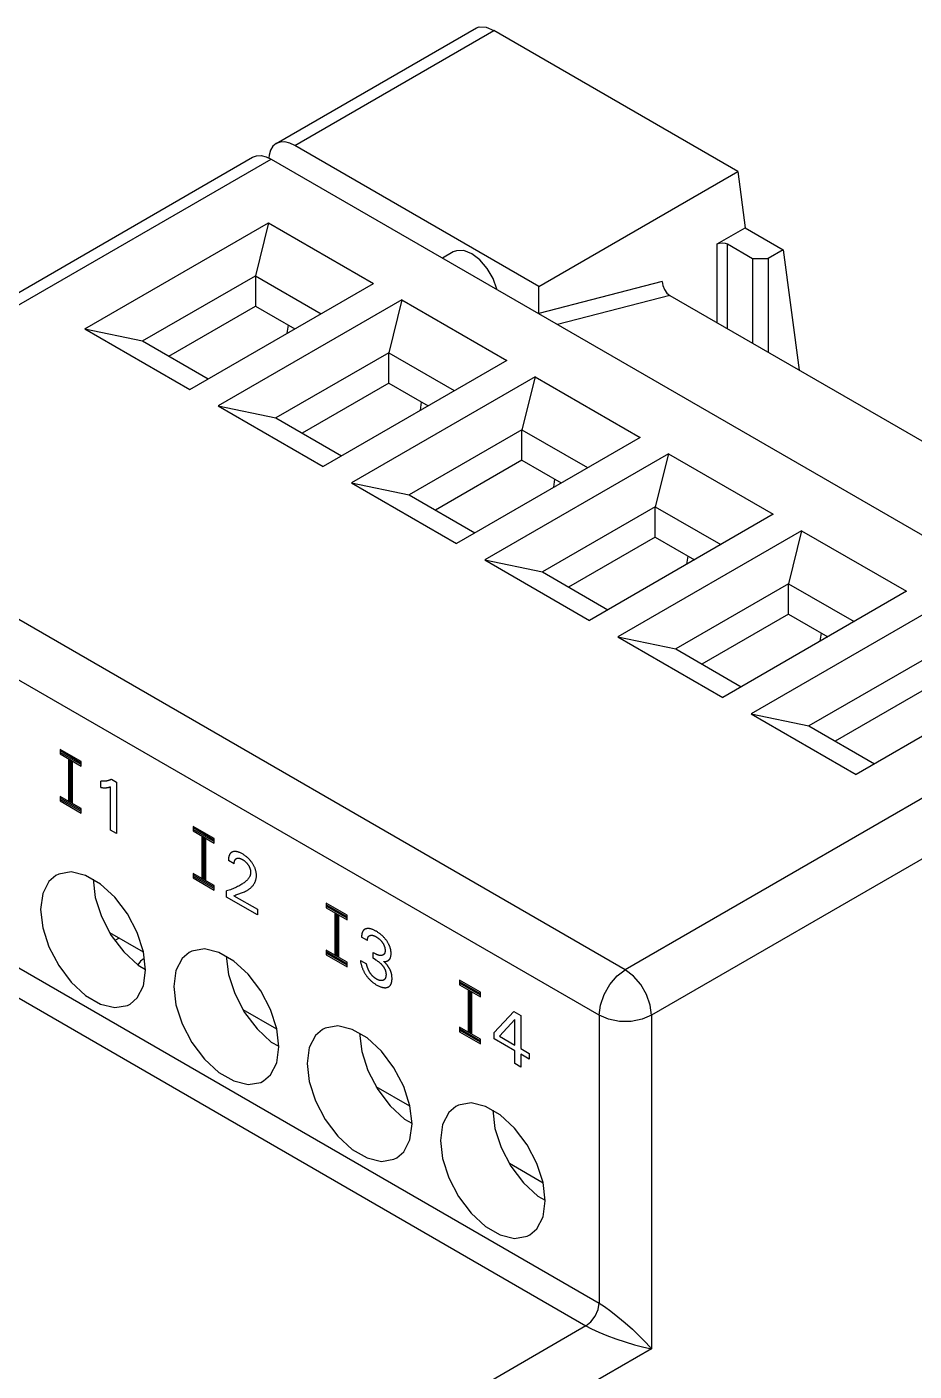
# Model space of a CAD drawing. Extents: x 0 to 420, y 0 to 297.
# Drawn here: x 193.33 to 217.24, y 163.21 to 199.43 of the extents above; entities that cross this region are included whole.
import ezdxf

# ---------------------------------------------------------------- set-up
doc = ezdxf.new("R2010")
doc.units = 0
doc.header["$LTSCALE"] = 23.1
doc.layers.add('40000_ISO', color=7, linetype='CONTINUOUS')

msp = doc.modelspace()

# ---------------------------------------------------------------- linework, layer by layer
at = {"layer": '40000_ISO', "color": 7, "linetype": 'CONTINUOUS'}
for p, q in [((200.049, 196.281), (205.448, 199.397)), ((200.549, 196.231), (205.918, 199.331)), ((205.447, 199.397), (205.522, 199.426)), ((205.522, 199.426), (205.705, 199.419)), ((205.705, 199.419), (205.918, 199.331)), ((212.494, 195.534), (205.918, 199.331)), ((200.049, 196.281), (199.962, 196.208)), ((200.157, 196.32), (200.049, 196.281)), ((200.279, 196.325), (200.157, 196.32)), ((200.412, 196.295), (200.279, 196.325)), ((200.549, 196.231), (200.412, 196.295)), ((185.271, 187.748), (199.413, 195.913)), ((199.413, 195.913), (199.52, 195.953)), ((199.52, 195.953), (199.642, 195.958)), ((199.642, 195.958), (199.775, 195.928)), ((199.775, 195.928), (199.913, 195.864)), ((199.856, 195.974), (199.849, 195.894)), ((199.896, 196.104), (199.856, 195.974)), ((199.962, 196.208), (199.896, 196.104)), ((207.126, 192.435), (200.549, 196.231)), ((185.771, 187.699), (199.913, 195.864)), ((199.913, 195.864), (223.601, 182.188)), ((207.126, 192.435), (212.494, 195.534)), ((212.494, 195.534), (212.693, 194.016)), ((194.893, 191.291), (199.842, 194.149)), ((199.842, 194.149), (199.489, 192.72)), ((199.842, 194.149), (202.671, 192.516)), ((211.934, 193.578), (212.693, 194.016)), ((212.693, 194.016), (213.718, 193.424)), ((204.907, 193.396), (204.823, 193.362)), ((205.104, 193.398), (204.907, 193.396)), ((205.322, 193.312), (205.104, 193.398)), ((211.934, 193.578), (211.999, 193.603)), ((211.934, 191.455), (211.934, 193.578)), ((211.999, 193.603), (212.075, 193.611)), ((212.075, 193.611), (212.152, 193.603)), ((212.152, 193.603), (212.217, 193.578)), ((212.217, 191.291), (212.217, 193.578)), ((212.217, 193.578), (212.888, 193.19)), ((213.718, 193.424), (213.313, 193.19)), ((213.718, 193.424), (214.143, 190.18)), ((204.822, 193.362), (204.535, 193.196)), ((205.541, 193.146), (205.322, 193.312)), ((205.738, 192.916), (205.541, 193.146)), ((212.888, 193.19), (212.888, 190.904)), ((212.888, 193.19), (213.313, 193.19)), ((213.313, 193.19), (213.313, 190.659)), ((196.448, 190.965), (199.489, 192.72)), ((199.489, 192.72), (199.489, 191.904)), ((199.489, 192.72), (201.257, 191.7)), ((205.895, 192.645), (205.738, 192.916)), ((197.721, 189.659), (202.671, 192.516)), ((205.995, 192.36), (205.895, 192.645)), ((205.996, 192.352), (205.995, 192.36)), ((210.449, 192.566), (207.126, 191.709)), ((207.126, 191.709), (207.126, 192.435)), ((210.449, 192.566), (210.466, 192.458)), ((210.466, 192.458), (210.512, 192.349)), ((210.512, 192.349), (210.581, 192.255)), ((203.434, 192.075), (198.485, 189.218)), ((203.434, 192.075), (203.081, 190.646)), ((203.434, 192.075), (206.263, 190.442)), ((210.661, 192.19), (207.631, 191.408)), ((210.581, 192.255), (210.661, 192.19)), ((210.661, 192.19), (219.217, 187.25)), ((197.155, 190.557), (199.489, 191.904)), ((199.489, 191.904), (200.549, 191.291)), ((194.893, 191.291), (197.721, 189.659)), ((194.893, 191.291), (196.448, 190.965)), ((200.345, 191.173), (200.377, 191.391)), ((196.448, 190.965), (198.216, 189.944)), ((203.081, 190.646), (200.04, 188.891)), ((203.081, 189.83), (203.081, 190.646)), ((203.081, 190.646), (204.849, 189.626)), ((206.263, 190.442), (201.313, 187.585)), ((203.081, 189.83), (200.748, 188.483)), ((207.027, 190.001), (202.077, 187.144)), ((203.081, 189.83), (204.142, 189.218)), ((207.027, 190.001), (206.673, 188.573)), ((207.027, 190.001), (209.855, 188.368)), ((198.485, 189.218), (201.313, 187.585)), ((198.485, 189.218), (200.04, 188.891)), ((203.937, 189.1), (203.969, 189.317)), ((200.04, 188.891), (201.808, 187.87)), ((206.673, 188.573), (203.633, 186.817)), ((209.855, 188.368), (204.905, 185.511)), ((206.673, 187.756), (206.673, 188.573)), ((206.673, 188.573), (208.441, 187.552)), ((209.459, 174.023), (185.771, 187.699)), ((206.673, 187.756), (204.34, 186.409)), ((210.619, 187.928), (205.669, 185.07)), ((206.673, 187.756), (207.734, 187.144)), ((210.619, 187.928), (210.265, 186.499)), ((210.619, 187.928), (213.447, 186.295)), ((207.529, 187.026), (207.562, 187.243)), ((202.077, 187.144), (204.905, 185.511)), ((202.077, 187.144), (203.633, 186.817)), ((203.633, 186.817), (205.4, 185.797)), ((210.265, 186.499), (207.225, 184.743)), ((210.265, 185.682), (210.265, 186.499)), ((210.265, 186.499), (212.033, 185.478)), ((208.752, 172.798), (185.064, 186.474)), ((213.447, 186.295), (208.497, 183.437)), ((214.211, 185.854), (209.261, 182.996)), ((214.211, 185.854), (213.857, 184.425)), ((214.211, 185.854), (217.039, 184.221)), ((210.265, 185.682), (207.932, 184.335)), ((210.265, 185.682), (211.326, 185.07)), ((205.669, 185.07), (208.497, 183.437)), ((205.669, 185.07), (207.225, 184.743)), ((211.121, 184.952), (211.154, 185.169)), ((207.225, 184.743), (208.992, 183.723)), ((213.857, 184.425), (210.817, 182.669)), ((213.857, 183.608), (213.857, 184.425)), ((213.857, 184.425), (215.625, 183.404)), ((217.039, 184.221), (212.09, 181.363)), ((213.857, 183.608), (211.524, 182.261)), ((217.803, 183.78), (212.853, 180.922)), ((213.857, 183.608), (214.918, 182.996)), ((209.261, 182.996), (212.09, 181.363)), ((209.261, 182.996), (210.817, 182.669)), ((214.713, 182.878), (214.746, 183.095)), ((210.817, 182.669), (212.585, 181.649)), ((223.601, 182.188), (209.459, 174.023)), ((217.449, 182.351), (214.409, 180.596)), ((220.631, 182.147), (215.682, 179.289)), ((217.449, 181.535), (215.116, 180.187)), ((224.308, 180.963), (210.166, 172.798)), ((212.853, 180.922), (215.682, 179.289)), ((212.853, 180.922), (214.409, 180.596)), ((214.409, 180.596), (216.177, 179.575)), ((194.221, 179.963), (194.221, 179.84)), ((194.787, 179.636), (194.221, 179.963)), ((194.787, 179.595), (194.221, 179.922)), ((194.787, 179.554), (194.221, 179.881)), ((194.221, 179.84), (194.787, 179.514)), ((194.451, 179.708), (194.451, 178.564)), ((194.486, 179.687), (194.486, 178.544)), ((194.521, 179.667), (194.521, 178.524)), ((194.557, 178.503), (194.557, 179.646)), ((194.787, 179.514), (194.787, 179.636)), ((195.317, 178.935), (195.317, 179.109)), ((195.328, 179.107), (195.317, 179.109)), ((195.317, 178.935), (195.332, 178.934)), ((195.338, 179.106), (195.328, 179.107)), ((195.332, 178.934), (195.347, 178.932)), ((195.349, 179.105), (195.338, 179.106)), ((195.347, 178.932), (195.361, 178.931)), ((195.359, 179.105), (195.349, 179.105)), ((195.37, 179.104), (195.359, 179.105)), ((195.361, 178.931), (195.376, 178.93)), ((195.38, 179.104), (195.37, 179.104)), ((195.376, 178.93), (195.391, 178.929)), ((195.39, 179.104), (195.38, 179.104)), ((195.401, 179.104), (195.39, 179.104)), ((195.391, 178.929), (195.402, 178.928)), ((195.411, 179.104), (195.401, 179.104)), ((195.402, 178.928), (195.412, 178.928)), ((195.421, 179.105), (195.411, 179.104)), ((195.412, 178.928), (195.423, 178.928)), ((195.431, 179.105), (195.421, 179.105)), ((195.423, 178.928), (195.433, 178.928)), ((195.441, 179.106), (195.431, 179.105)), ((195.433, 178.928), (195.444, 178.928)), ((195.451, 179.107), (195.441, 179.106)), ((195.444, 178.928), (195.454, 178.928)), ((195.46, 179.109), (195.451, 179.107)), ((195.454, 178.928), (195.464, 178.929)), ((195.47, 179.11), (195.46, 179.109)), ((195.464, 178.929), (195.473, 178.93)), ((195.479, 179.112), (195.47, 179.11)), ((195.473, 178.93), (195.481, 178.931)), ((195.489, 179.114), (195.479, 179.112)), ((195.481, 178.931), (195.49, 178.932)), ((195.498, 179.116), (195.489, 179.114)), ((195.49, 178.932), (195.499, 178.933)), ((195.508, 179.118), (195.498, 179.116)), ((195.499, 178.933), (195.508, 178.934)), ((195.517, 179.12), (195.508, 179.118)), ((195.508, 178.934), (195.515, 178.936)), ((195.515, 178.936), (195.523, 178.938)), ((195.526, 179.123), (195.517, 179.12)), ((195.523, 178.938), (195.53, 178.939)), ((195.535, 179.126), (195.526, 179.123)), ((195.53, 178.939), (195.538, 178.942)), ((195.544, 179.129), (195.535, 179.126)), ((195.538, 178.942), (195.546, 178.944)), ((195.553, 179.132), (195.544, 179.129)), ((195.546, 178.944), (195.554, 178.946)), ((195.562, 179.136), (195.553, 179.132)), ((195.554, 178.946), (195.567, 178.951)), ((195.571, 179.139), (195.562, 179.136)), ((195.567, 178.951), (195.58, 178.956)), ((195.58, 179.143), (195.571, 179.139)), ((195.588, 179.147), (195.58, 179.143)), ((195.58, 177.79), (195.58, 178.956)), ((195.597, 179.151), (195.588, 179.147)), ((195.605, 179.156), (195.597, 179.151)), ((195.605, 179.156), (195.741, 179.077)), ((195.741, 179.077), (195.741, 177.697)), ((185.064, 178.717), (208.752, 165.041)), ((194.221, 178.697), (194.221, 178.575)), ((194.787, 178.371), (194.221, 178.697)), ((194.221, 178.656), (194.787, 178.33)), ((194.787, 178.289), (194.221, 178.615)), ((194.221, 178.575), (194.787, 178.248)), ((194.787, 178.248), (194.787, 178.371)), ((184.71, 178.105), (208.399, 164.429)), ((197.813, 177.889), (197.813, 177.766)), ((198.379, 177.562), (197.813, 177.889)), ((198.379, 177.521), (197.813, 177.848)), ((198.379, 177.481), (197.813, 177.807)), ((195.741, 177.697), (195.58, 177.79)), ((197.813, 177.766), (198.379, 177.44)), ((198.043, 177.634), (198.043, 176.491)), ((198.078, 177.613), (198.078, 176.47)), ((198.114, 177.593), (198.114, 176.45)), ((198.149, 176.429), (198.149, 177.572)), ((198.379, 177.44), (198.379, 177.562)), ((198.774, 177.083), (198.773, 177.077)), ((198.776, 177.089), (198.774, 177.083)), ((198.778, 177.094), (198.776, 177.089)), ((198.78, 177.1), (198.778, 177.094)), ((198.782, 177.106), (198.78, 177.1)), ((198.784, 177.111), (198.782, 177.106)), ((198.786, 177.116), (198.784, 177.111)), ((198.789, 177.122), (198.786, 177.116)), ((198.791, 177.127), (198.789, 177.122)), ((198.794, 177.132), (198.791, 177.127)), ((198.797, 177.136), (198.794, 177.132)), ((198.8, 177.141), (198.797, 177.136)), ((198.803, 177.146), (198.8, 177.141)), ((198.806, 177.15), (198.803, 177.146)), ((198.809, 177.154), (198.806, 177.15)), ((198.812, 177.158), (198.809, 177.154)), ((198.815, 177.162), (198.812, 177.158)), ((198.819, 177.165), (198.815, 177.162)), ((198.822, 177.169), (198.819, 177.165)), ((198.826, 177.172), (198.822, 177.169)), ((198.829, 177.175), (198.826, 177.172)), ((198.833, 177.178), (198.829, 177.175)), ((198.837, 177.181), (198.833, 177.178)), ((198.84, 177.184), (198.837, 177.181)), ((198.844, 177.186), (198.84, 177.184)), ((198.848, 177.189), (198.844, 177.186)), ((198.852, 177.191), (198.848, 177.189)), ((198.857, 177.193), (198.852, 177.191)), ((198.861, 177.195), (198.857, 177.193)), ((198.865, 177.197), (198.861, 177.195)), ((198.87, 177.199), (198.865, 177.197)), ((198.881, 177.203), (198.87, 177.199)), ((198.893, 177.207), (198.881, 177.203)), ((198.906, 177.209), (198.893, 177.207)), ((198.918, 177.211), (198.906, 177.209)), ((198.931, 177.212), (198.918, 177.211)), ((198.945, 177.212), (198.931, 177.212)), ((198.959, 177.211), (198.945, 177.212)), ((198.974, 177.209), (198.959, 177.211)), ((198.989, 177.206), (198.974, 177.209)), ((199.004, 177.203), (198.989, 177.206)), ((199.019, 177.198), (199.004, 177.203)), ((199.034, 177.193), (199.019, 177.198)), ((199.051, 177.187), (199.034, 177.193)), ((199.069, 177.18), (199.051, 177.187)), ((199.086, 177.172), (199.069, 177.18)), ((199.103, 177.164), (199.086, 177.172)), ((199.121, 177.154), (199.103, 177.164)), ((199.138, 177.145), (199.121, 177.154)), ((199.155, 177.135), (199.138, 177.145)), ((199.172, 177.124), (199.155, 177.135)), ((199.189, 177.113), (199.172, 177.124)), ((199.206, 177.101), (199.189, 177.113)), ((199.222, 177.089), (199.206, 177.101)), ((199.239, 177.076), (199.222, 177.089)), ((198.761, 176.983), (198.76, 176.975)), ((198.76, 176.975), (198.761, 176.967)), ((198.762, 177.006), (198.761, 176.998)), ((198.761, 176.998), (198.761, 176.99)), ((198.761, 176.99), (198.761, 176.983)), ((198.916, 176.877), (198.761, 176.967)), ((198.763, 177.02), (198.762, 177.013)), ((198.762, 177.013), (198.762, 177.006)), ((198.764, 177.028), (198.763, 177.02)), ((198.766, 177.042), (198.764, 177.035)), ((198.764, 177.035), (198.764, 177.028)), ((198.767, 177.049), (198.766, 177.042)), ((198.768, 177.056), (198.767, 177.049)), ((198.769, 177.063), (198.768, 177.056)), ((198.771, 177.07), (198.769, 177.063)), ((198.773, 177.077), (198.771, 177.07)), ((198.916, 176.886), (198.917, 176.895)), ((198.916, 176.877), (198.916, 176.886)), ((198.917, 176.903), (198.918, 176.912)), ((198.917, 176.895), (198.917, 176.903)), ((198.918, 176.912), (198.919, 176.92)), ((198.919, 176.92), (198.92, 176.928)), ((198.92, 176.928), (198.922, 176.936)), ((198.922, 176.936), (198.923, 176.944)), ((198.923, 176.944), (198.925, 176.95)), ((198.925, 176.95), (198.926, 176.956)), ((198.926, 176.956), (198.928, 176.962)), ((198.928, 176.962), (198.93, 176.967)), ((198.93, 176.967), (198.933, 176.973)), ((198.933, 176.973), (198.935, 176.978)), ((198.935, 176.978), (198.938, 176.983)), ((198.938, 176.983), (198.941, 176.988)), ((198.941, 176.988), (198.944, 176.992)), ((198.944, 176.992), (198.947, 176.996)), ((198.947, 176.996), (198.95, 177)), ((198.95, 177), (198.953, 177.004)), ((198.953, 177.004), (198.957, 177.008)), ((198.957, 177.008), (198.961, 177.011)), ((198.961, 177.011), (198.965, 177.014)), ((198.965, 177.014), (198.969, 177.017)), ((198.969, 177.017), (198.973, 177.02)), ((198.973, 177.02), (198.977, 177.022)), ((198.977, 177.022), (198.982, 177.024)), ((198.982, 177.024), (198.988, 177.026)), ((198.988, 177.026), (198.993, 177.028)), ((198.993, 177.028), (198.999, 177.03)), ((198.999, 177.03), (199.004, 177.031)), ((199.004, 177.031), (199.01, 177.032)), ((199.01, 177.032), (199.016, 177.032)), ((199.016, 177.032), (199.022, 177.033)), ((199.022, 177.033), (199.029, 177.033)), ((199.029, 177.033), (199.035, 177.032)), ((199.035, 177.032), (199.042, 177.031)), ((199.042, 177.031), (199.048, 177.03)), ((199.048, 177.03), (199.055, 177.029)), ((199.055, 177.029), (199.062, 177.028)), ((199.062, 177.028), (199.069, 177.026)), ((199.069, 177.026), (199.076, 177.024)), ((199.076, 177.024), (199.083, 177.021)), ((199.083, 177.021), (199.091, 177.018)), ((199.091, 177.018), (199.099, 177.015)), ((199.099, 177.015), (199.107, 177.011)), ((199.107, 177.011), (199.114, 177.008)), ((199.114, 177.008), (199.122, 177.004)), ((199.122, 177.004), (199.13, 176.999)), ((199.13, 176.999), (199.138, 176.995)), ((199.138, 176.995), (199.147, 176.99)), ((199.147, 176.99), (199.155, 176.985)), ((199.155, 176.985), (199.164, 176.979)), ((199.164, 176.979), (199.173, 176.973)), ((199.173, 176.973), (199.181, 176.967)), ((199.181, 176.967), (199.19, 176.961)), ((199.19, 176.961), (199.199, 176.954)), ((199.199, 176.954), (199.205, 176.948)), ((199.205, 176.948), (199.212, 176.943)), ((199.212, 176.943), (199.219, 176.937)), ((199.219, 176.937), (199.225, 176.931)), ((199.225, 176.931), (199.232, 176.925)), ((199.232, 176.925), (199.238, 176.918)), ((199.238, 176.918), (199.244, 176.912)), ((199.254, 177.064), (199.239, 177.076)), ((199.244, 176.912), (199.251, 176.905)), ((199.251, 176.905), (199.257, 176.898)), ((199.269, 177.052), (199.254, 177.064)), ((199.257, 176.898), (199.262, 176.892)), ((199.262, 176.892), (199.268, 176.885)), ((199.268, 176.885), (199.274, 176.878)), ((199.284, 177.039), (199.269, 177.052)), ((199.274, 176.878), (199.279, 176.871)), ((199.279, 176.871), (199.284, 176.863)), ((199.298, 177.025), (199.284, 177.039)), ((199.284, 176.863), (199.29, 176.856)), ((199.29, 176.856), (199.295, 176.849)), ((199.295, 176.849), (199.299, 176.841)), ((199.313, 177.011), (199.298, 177.025)), ((199.299, 176.841), (199.304, 176.834)), ((199.304, 176.834), (199.308, 176.827)), ((199.308, 176.827), (199.312, 176.82)), ((199.312, 176.82), (199.316, 176.812)), ((199.327, 176.996), (199.313, 177.011)), ((199.316, 176.812), (199.32, 176.805)), ((199.32, 176.805), (199.324, 176.797)), ((199.324, 176.797), (199.327, 176.79)), ((199.34, 176.982), (199.327, 176.996)), ((199.327, 176.79), (199.331, 176.782)), ((199.331, 176.782), (199.334, 176.774)), ((199.334, 176.774), (199.337, 176.767)), ((199.337, 176.767), (199.34, 176.759)), ((199.353, 176.967), (199.34, 176.982)), ((199.34, 176.759), (199.342, 176.751)), ((199.342, 176.751), (199.344, 176.744)), ((199.344, 176.744), (199.347, 176.736)), ((199.347, 176.736), (199.349, 176.728)), ((199.349, 176.728), (199.351, 176.721)), ((199.351, 176.721), (199.352, 176.713)), ((199.365, 176.952), (199.353, 176.967)), ((199.378, 176.936), (199.365, 176.952)), ((199.39, 176.92), (199.378, 176.936)), ((199.401, 176.904), (199.39, 176.92)), ((199.411, 176.889), (199.401, 176.904)), ((199.421, 176.873), (199.411, 176.889)), ((199.431, 176.858), (199.421, 176.873)), ((199.44, 176.842), (199.431, 176.858)), ((199.449, 176.826), (199.44, 176.842)), ((199.457, 176.809), (199.449, 176.826)), ((199.465, 176.793), (199.457, 176.809)), ((199.472, 176.776), (199.465, 176.793)), ((199.478, 176.76), (199.472, 176.776)), ((199.484, 176.743), (199.478, 176.76)), ((199.49, 176.727), (199.484, 176.743)), ((199.494, 176.71), (199.49, 176.727)), ((193.922, 176.405), (193.755, 176.079)), ((194.112, 176.567), (193.922, 176.405)), ((194.186, 176.604), (194.112, 176.567)), ((194.524, 176.66), (194.186, 176.604)), ((194.911, 176.568), (194.524, 176.66)), ((195.313, 176.335), (194.911, 176.568)), ((195.112, 176.468), (195.169, 175.975)), ((197.813, 176.623), (197.813, 176.501)), ((198.379, 176.297), (197.813, 176.623)), ((197.813, 176.582), (198.379, 176.256)), ((198.379, 176.215), (197.813, 176.542)), ((197.813, 176.501), (198.379, 176.174)), ((199.162, 176.356), (199.141, 176.342)), ((199.183, 176.371), (199.162, 176.356)), ((199.203, 176.387), (199.183, 176.371)), ((199.223, 176.403), (199.203, 176.387)), ((199.243, 176.42), (199.223, 176.403)), ((199.254, 176.43), (199.243, 176.42)), ((199.265, 176.441), (199.254, 176.43)), ((199.275, 176.452), (199.265, 176.441)), ((199.286, 176.463), (199.275, 176.452)), ((199.295, 176.475), (199.286, 176.463)), ((199.305, 176.488), (199.295, 176.475)), ((199.314, 176.501), (199.305, 176.488)), ((199.322, 176.515), (199.314, 176.501)), ((199.33, 176.529), (199.322, 176.515)), ((199.335, 176.539), (199.33, 176.529)), ((199.339, 176.549), (199.335, 176.539)), ((199.344, 176.559), (199.339, 176.549)), ((199.347, 176.569), (199.344, 176.559)), ((199.351, 176.58), (199.347, 176.569)), ((199.353, 176.592), (199.351, 176.58)), ((199.352, 176.713), (199.354, 176.705)), ((199.356, 176.603), (199.353, 176.592)), ((199.354, 176.705), (199.355, 176.696)), ((199.355, 176.696), (199.357, 176.688)), ((199.358, 176.616), (199.356, 176.603)), ((199.357, 176.688), (199.358, 176.68)), ((199.358, 176.68), (199.358, 176.672)), ((199.358, 176.672), (199.359, 176.664)), ((199.359, 176.628), (199.358, 176.616)), ((199.359, 176.664), (199.359, 176.656)), ((199.359, 176.656), (199.359, 176.649)), ((199.359, 176.649), (199.359, 176.641)), ((199.359, 176.641), (199.359, 176.628)), ((199.455, 176.345), (199.462, 176.358)), ((199.462, 176.358), (199.469, 176.371)), ((199.469, 176.371), (199.476, 176.384)), ((199.476, 176.384), (199.482, 176.398)), ((199.482, 176.398), (199.488, 176.412)), ((199.488, 176.412), (199.493, 176.427)), ((199.493, 176.427), (199.498, 176.442)), ((199.499, 176.694), (199.494, 176.71)), ((199.498, 176.442), (199.502, 176.457)), ((199.503, 176.678), (199.499, 176.694)), ((199.502, 176.457), (199.506, 176.473)), ((199.506, 176.66), (199.503, 176.678)), ((199.509, 176.642), (199.506, 176.66)), ((199.506, 176.473), (199.509, 176.489)), ((199.512, 176.625), (199.509, 176.642)), ((199.509, 176.489), (199.512, 176.506)), ((199.513, 176.608), (199.512, 176.625)), ((199.512, 176.506), (199.513, 176.523)), ((199.515, 176.591), (199.513, 176.608)), ((199.513, 176.523), (199.515, 176.541)), ((199.515, 176.575), (199.515, 176.591)), ((199.515, 176.559), (199.515, 176.575)), ((199.515, 176.541), (199.515, 176.559)), ((193.755, 176.079), (193.698, 175.652)), ((195.699, 175.981), (195.313, 176.335)), ((198.379, 176.174), (198.379, 176.297)), ((198.746, 176.159), (198.711, 176.149)), ((198.711, 175.982), (198.711, 176.149)), ((198.781, 176.171), (198.746, 176.159)), ((198.815, 176.183), (198.781, 176.171)), ((198.849, 176.195), (198.815, 176.183)), ((198.882, 176.208), (198.849, 176.195)), ((198.914, 176.222), (198.882, 176.208)), ((198.907, 176.021), (198.933, 176.03)), ((198.907, 176.021), (199.54, 175.655)), ((198.946, 176.236), (198.914, 176.222)), ((198.933, 176.03), (198.958, 176.04)), ((198.978, 176.25), (198.946, 176.236)), ((198.958, 176.04), (198.984, 176.049)), ((199.008, 176.265), (198.978, 176.25)), ((198.984, 176.049), (199.037, 176.068)), ((199.038, 176.281), (199.008, 176.265)), ((199.037, 176.068), (199.064, 176.077)), ((199.068, 176.297), (199.038, 176.281)), ((199.064, 176.077), (199.09, 176.087)), ((199.097, 176.314), (199.068, 176.297)), ((199.09, 176.087), (199.117, 176.097)), ((199.119, 176.328), (199.097, 176.314)), ((199.117, 176.097), (199.143, 176.107)), ((199.141, 176.342), (199.119, 176.328)), ((199.143, 176.107), (199.169, 176.118)), ((199.169, 176.118), (199.195, 176.129)), ((199.195, 176.129), (199.22, 176.141)), ((199.22, 176.141), (199.245, 176.154)), ((199.245, 176.154), (199.262, 176.163)), ((199.262, 176.163), (199.278, 176.172)), ((199.278, 176.172), (199.295, 176.183)), ((199.295, 176.183), (199.311, 176.193)), ((199.311, 176.193), (199.326, 176.204)), ((199.326, 176.204), (199.342, 176.216)), ((199.342, 176.216), (199.356, 176.228)), ((199.356, 176.228), (199.371, 176.241)), ((199.371, 176.241), (199.385, 176.255)), ((199.385, 176.255), (199.399, 176.269)), ((199.399, 176.269), (199.412, 176.284)), ((199.412, 176.284), (199.424, 176.299)), ((199.424, 176.299), (199.436, 176.316)), ((199.436, 176.316), (199.448, 176.333)), ((199.448, 176.333), (199.455, 176.345)), ((193.698, 175.652), (193.755, 175.158)), ((195.169, 175.975), (195.336, 175.456)), ((196.038, 175.535), (195.699, 175.981)), ((199.54, 175.504), (198.711, 175.982)), ((199.54, 175.655), (199.54, 175.504)), ((201.398, 175.819), (201.398, 175.697)), ((201.964, 175.492), (201.398, 175.819)), ((201.964, 175.452), (201.398, 175.778)), ((201.964, 175.411), (201.398, 175.737)), ((201.398, 175.697), (201.964, 175.37)), ((195.336, 175.456), (195.6, 174.952)), ((196.302, 175.031), (196.038, 175.535)), ((201.628, 175.564), (201.628, 174.421)), ((201.663, 175.543), (201.663, 174.4)), ((201.699, 175.523), (201.699, 174.38)), ((201.734, 174.36), (201.734, 175.503)), ((201.964, 175.37), (201.964, 175.492)), ((193.755, 175.158), (193.922, 174.639)), ((196.47, 174.5), (195.562, 175.024)), ((195.6, 174.952), (195.939, 174.505)), ((196.469, 174.512), (196.302, 175.031)), ((202.352, 174.931), (202.351, 174.923)), ((202.351, 174.923), (202.351, 174.915)), ((202.351, 174.915), (202.351, 174.908)), ((202.507, 174.818), (202.351, 174.908)), ((202.353, 174.954), (202.352, 174.946)), ((202.352, 174.946), (202.352, 174.939)), ((202.352, 174.939), (202.352, 174.931)), ((202.354, 174.961), (202.353, 174.954)), ((202.355, 174.968), (202.354, 174.961)), ((202.356, 174.976), (202.355, 174.968)), ((202.357, 174.983), (202.356, 174.976)), ((202.358, 174.99), (202.357, 174.983)), ((202.36, 174.997), (202.358, 174.99)), ((202.361, 175.003), (202.36, 174.997)), ((202.363, 175.01), (202.361, 175.003)), ((202.365, 175.017), (202.363, 175.01)), ((202.367, 175.023), (202.365, 175.017)), ((202.369, 175.029), (202.367, 175.023)), ((202.371, 175.035), (202.369, 175.029)), ((202.373, 175.041), (202.371, 175.035)), ((202.376, 175.047), (202.373, 175.041)), ((202.379, 175.052), (202.376, 175.047)), ((202.381, 175.058), (202.379, 175.052)), ((202.384, 175.063), (202.381, 175.058)), ((202.387, 175.068), (202.384, 175.063)), ((202.391, 175.073), (202.387, 175.068)), ((202.394, 175.078), (202.391, 175.073)), ((202.397, 175.082), (202.394, 175.078)), ((202.401, 175.086), (202.397, 175.082)), ((202.405, 175.091), (202.401, 175.086)), ((202.409, 175.095), (202.405, 175.091)), ((202.413, 175.098), (202.409, 175.095)), ((202.417, 175.102), (202.413, 175.098)), ((202.422, 175.106), (202.417, 175.102)), ((202.426, 175.109), (202.422, 175.106)), ((202.431, 175.112), (202.426, 175.109)), ((202.435, 175.115), (202.431, 175.112)), ((202.44, 175.117), (202.435, 175.115)), ((202.445, 175.12), (202.44, 175.117)), ((202.45, 175.122), (202.445, 175.12)), ((202.456, 175.124), (202.45, 175.122)), ((202.461, 175.126), (202.456, 175.124)), ((202.466, 175.128), (202.461, 175.126)), ((202.472, 175.129), (202.466, 175.128)), ((202.478, 175.131), (202.472, 175.129)), ((202.484, 175.132), (202.478, 175.131)), ((202.49, 175.134), (202.484, 175.132)), ((202.496, 175.134), (202.49, 175.134)), ((202.503, 175.135), (202.496, 175.134)), ((202.509, 175.136), (202.503, 175.135)), ((202.516, 175.136), (202.509, 175.136)), ((202.522, 175.136), (202.516, 175.136)), ((202.529, 175.136), (202.522, 175.136)), ((202.524, 174.904), (202.527, 174.909)), ((202.527, 174.909), (202.53, 174.914)), ((202.536, 175.136), (202.529, 175.136)), ((202.53, 174.914), (202.533, 174.918)), ((202.533, 174.918), (202.536, 174.923)), ((202.542, 175.136), (202.536, 175.136)), ((202.536, 174.923), (202.54, 174.927)), ((202.54, 174.927), (202.544, 174.93)), ((202.549, 175.135), (202.542, 175.136)), ((202.544, 174.93), (202.548, 174.934)), ((202.548, 174.934), (202.552, 174.937)), ((202.562, 175.133), (202.549, 175.135)), ((202.552, 174.937), (202.556, 174.94)), ((202.556, 174.94), (202.561, 174.942)), ((202.561, 174.942), (202.566, 174.945)), ((202.575, 175.131), (202.562, 175.133)), ((202.566, 174.945), (202.571, 174.947)), ((202.571, 174.947), (202.576, 174.949)), ((202.588, 175.128), (202.575, 175.131)), ((202.576, 174.949), (202.581, 174.95)), ((202.581, 174.95), (202.587, 174.952)), ((202.587, 174.952), (202.594, 174.953)), ((202.601, 175.125), (202.588, 175.128)), ((202.594, 174.953), (202.6, 174.954)), ((202.6, 174.954), (202.607, 174.955)), ((202.614, 175.121), (202.601, 175.125)), ((202.607, 174.955), (202.614, 174.955)), ((202.628, 175.117), (202.614, 175.121)), ((202.614, 174.955), (202.621, 174.955)), ((202.621, 174.955), (202.628, 174.955)), ((202.641, 175.112), (202.628, 175.117)), ((202.628, 174.955), (202.636, 174.954)), ((202.636, 174.954), (202.643, 174.953)), ((202.656, 175.106), (202.641, 175.112)), ((202.643, 174.953), (202.651, 174.951)), ((202.651, 174.951), (202.659, 174.949)), ((202.671, 175.1), (202.656, 175.106)), ((202.659, 174.949), (202.667, 174.947)), ((202.667, 174.947), (202.675, 174.945)), ((202.687, 175.093), (202.671, 175.1)), ((202.675, 174.945), (202.683, 174.942)), ((202.683, 174.942), (202.692, 174.939)), ((202.702, 175.085), (202.687, 175.093)), ((202.692, 174.939), (202.701, 174.935)), ((202.701, 174.935), (202.71, 174.931)), ((202.717, 175.078), (202.702, 175.085)), ((202.71, 174.931), (202.719, 174.927)), ((202.732, 175.069), (202.717, 175.078)), ((202.719, 174.927), (202.728, 174.922)), ((202.728, 174.922), (202.737, 174.917)), ((202.748, 175.061), (202.732, 175.069)), ((202.737, 174.917), (202.746, 174.912)), ((202.746, 174.912), (202.755, 174.907)), ((202.762, 175.052), (202.748, 175.061)), ((202.777, 175.043), (202.762, 175.052)), ((202.792, 175.033), (202.777, 175.043)), ((202.807, 175.024), (202.792, 175.033)), ((202.821, 175.013), (202.807, 175.024)), ((202.836, 175.003), (202.821, 175.013)), ((202.85, 174.992), (202.836, 175.003)), ((202.864, 174.981), (202.85, 174.992)), ((202.877, 174.97), (202.864, 174.981)), ((202.89, 174.959), (202.877, 174.97)), ((202.903, 174.947), (202.89, 174.959)), ((202.916, 174.936), (202.903, 174.947)), ((202.929, 174.923), (202.916, 174.936)), ((202.941, 174.91), (202.929, 174.923)), ((202.953, 174.898), (202.941, 174.91)), ((193.922, 174.639), (194.186, 174.136)), ((195.812, 174.88), (195.703, 174.817)), ((198.117, 174.586), (197.778, 174.53)), ((198.503, 174.494), (198.117, 174.586)), ((201.398, 174.553), (201.398, 174.431)), ((201.964, 174.227), (201.398, 174.553)), ((202.507, 174.825), (202.508, 174.833)), ((202.507, 174.818), (202.507, 174.825)), ((202.508, 174.841), (202.509, 174.848)), ((202.508, 174.833), (202.508, 174.841)), ((202.509, 174.848), (202.51, 174.855)), ((202.51, 174.855), (202.511, 174.862)), ((202.511, 174.862), (202.512, 174.869)), ((202.512, 174.869), (202.514, 174.876)), ((202.514, 174.876), (202.515, 174.882)), ((202.515, 174.882), (202.517, 174.888)), ((202.517, 174.888), (202.52, 174.894)), ((202.52, 174.894), (202.522, 174.899)), ((202.522, 174.899), (202.524, 174.904)), ((202.755, 174.907), (202.764, 174.901)), ((202.764, 174.901), (202.773, 174.895)), ((202.773, 174.895), (202.783, 174.889)), ((202.783, 174.889), (202.792, 174.882)), ((202.792, 174.882), (202.801, 174.876)), ((202.801, 174.876), (202.81, 174.869)), ((202.81, 174.869), (202.818, 174.862)), ((202.818, 174.862), (202.826, 174.855)), ((202.826, 174.855), (202.834, 174.848)), ((202.834, 174.848), (202.842, 174.841)), ((202.842, 174.841), (202.85, 174.833)), ((202.85, 174.833), (202.858, 174.826)), ((202.858, 174.826), (202.866, 174.818)), ((202.866, 174.818), (202.872, 174.811)), ((202.872, 174.811), (202.878, 174.804)), ((202.878, 174.804), (202.884, 174.797)), ((202.884, 174.797), (202.89, 174.789)), ((202.89, 174.789), (202.896, 174.782)), ((202.896, 174.782), (202.902, 174.774)), ((202.902, 174.774), (202.907, 174.767)), ((202.907, 174.767), (202.913, 174.759)), ((202.913, 174.759), (202.918, 174.751)), ((202.918, 174.751), (202.923, 174.744)), ((202.923, 174.744), (202.928, 174.736)), ((202.928, 174.736), (202.932, 174.728)), ((202.932, 174.728), (202.937, 174.72)), ((202.937, 174.72), (202.941, 174.713)), ((202.941, 174.713), (202.945, 174.705)), ((202.945, 174.705), (202.949, 174.697)), ((202.949, 174.697), (202.953, 174.688)), ((202.964, 174.885), (202.953, 174.898)), ((202.953, 174.688), (202.956, 174.68)), ((202.956, 174.68), (202.959, 174.672)), ((202.959, 174.672), (202.962, 174.664)), ((202.962, 174.664), (202.965, 174.656)), ((202.976, 174.872), (202.964, 174.885)), ((202.965, 174.656), (202.968, 174.648)), ((202.968, 174.648), (202.97, 174.64)), ((202.97, 174.64), (202.973, 174.632)), ((202.973, 174.632), (202.975, 174.624)), ((202.975, 174.624), (202.976, 174.616)), ((202.987, 174.859), (202.976, 174.872)), ((202.976, 174.616), (202.978, 174.607)), ((202.978, 174.607), (202.98, 174.598)), ((202.98, 174.598), (202.981, 174.59)), ((202.981, 174.59), (202.982, 174.581)), ((202.982, 174.581), (202.983, 174.573)), ((202.983, 174.573), (202.984, 174.565)), ((202.984, 174.565), (202.984, 174.556)), ((202.984, 174.556), (202.984, 174.548)), ((202.984, 174.548), (202.984, 174.54)), ((202.998, 174.845), (202.987, 174.859)), ((203.009, 174.831), (202.998, 174.845)), ((203.019, 174.817), (203.009, 174.831)), ((203.028, 174.805), (203.019, 174.817)), ((203.037, 174.793), (203.028, 174.805)), ((203.045, 174.78), (203.037, 174.793)), ((203.053, 174.767), (203.045, 174.78)), ((203.061, 174.754), (203.053, 174.767)), ((203.068, 174.741), (203.061, 174.754)), ((203.075, 174.728), (203.068, 174.741)), ((203.082, 174.715), (203.075, 174.728)), ((203.089, 174.701), (203.082, 174.715)), ((203.095, 174.688), (203.089, 174.701)), ((203.101, 174.675), (203.095, 174.688)), ((203.106, 174.662), (203.101, 174.675)), ((203.111, 174.649), (203.106, 174.662)), ((203.116, 174.636), (203.111, 174.649)), ((203.12, 174.623), (203.116, 174.636)), ((203.124, 174.61), (203.12, 174.623)), ((203.127, 174.597), (203.124, 174.61)), ((203.131, 174.584), (203.127, 174.597)), ((203.134, 174.57), (203.131, 174.584)), ((203.136, 174.557), (203.134, 174.57)), ((203.139, 174.543), (203.136, 174.557)), ((195.939, 174.505), (196.325, 174.151)), ((196.394, 174.254), (196.32, 174.155)), ((196.492, 174.333), (196.394, 174.254)), ((196.526, 174.019), (196.469, 174.512)), ((197.514, 174.331), (197.347, 174.005)), ((197.704, 174.493), (197.514, 174.331)), ((197.778, 174.53), (197.704, 174.493)), ((198.905, 174.261), (198.503, 174.494)), ((198.704, 174.394), (198.761, 173.901)), ((199.292, 173.907), (198.905, 174.261)), ((201.398, 174.513), (201.964, 174.186)), ((201.964, 174.145), (201.398, 174.472)), ((201.398, 174.431), (201.964, 174.104)), ((201.964, 174.104), (201.964, 174.227)), ((202.317, 174.279), (202.319, 174.263)), ((202.317, 174.279), (202.482, 174.184)), ((202.319, 174.263), (202.322, 174.247)), ((202.322, 174.247), (202.325, 174.23)), ((202.325, 174.23), (202.328, 174.213)), ((202.328, 174.213), (202.332, 174.197)), ((202.332, 174.197), (202.336, 174.18)), ((202.484, 174.175), (202.482, 174.184)), ((202.658, 174.335), (202.658, 174.491)), ((202.658, 174.491), (202.712, 174.46)), ((202.724, 174.297), (202.658, 174.335)), ((202.719, 174.455), (202.712, 174.46)), ((202.727, 174.451), (202.719, 174.455)), ((202.724, 174.297), (202.736, 174.29)), ((202.734, 174.447), (202.727, 174.451)), ((202.741, 174.444), (202.734, 174.447)), ((202.736, 174.29), (202.748, 174.283)), ((202.749, 174.44), (202.741, 174.444)), ((202.748, 174.283), (202.759, 174.275)), ((202.756, 174.437), (202.749, 174.44)), ((202.763, 174.434), (202.756, 174.437)), ((202.759, 174.275), (202.771, 174.267)), ((202.771, 174.431), (202.763, 174.434)), ((202.778, 174.428), (202.771, 174.431)), ((202.771, 174.267), (202.783, 174.259)), ((202.785, 174.425), (202.778, 174.428)), ((202.783, 174.259), (202.795, 174.251)), ((202.792, 174.423), (202.785, 174.425)), ((202.798, 174.421), (202.792, 174.423)), ((202.795, 174.251), (202.804, 174.244)), ((202.805, 174.419), (202.798, 174.421)), ((202.804, 174.244), (202.813, 174.237)), ((202.812, 174.417), (202.805, 174.419)), ((202.819, 174.416), (202.812, 174.417)), ((202.813, 174.237), (202.822, 174.229)), ((202.825, 174.414), (202.819, 174.416)), ((202.822, 174.229), (202.831, 174.222)), ((202.832, 174.413), (202.825, 174.414)), ((202.831, 174.222), (202.84, 174.214)), ((202.838, 174.412), (202.832, 174.413)), ((202.845, 174.412), (202.838, 174.412)), ((202.84, 174.214), (202.849, 174.206)), ((202.851, 174.411), (202.845, 174.412)), ((202.849, 174.206), (202.858, 174.198)), ((202.857, 174.411), (202.851, 174.411)), ((202.863, 174.411), (202.857, 174.411)), ((202.858, 174.198), (202.866, 174.19)), ((202.87, 174.411), (202.863, 174.411)), ((202.866, 174.19), (202.874, 174.182)), ((202.876, 174.411), (202.87, 174.411)), ((202.882, 174.411), (202.876, 174.411)), ((202.887, 174.412), (202.882, 174.411)), ((202.893, 174.413), (202.887, 174.412)), ((202.898, 174.414), (202.893, 174.413)), ((202.903, 174.415), (202.898, 174.414)), ((202.907, 174.416), (202.903, 174.415)), ((202.912, 174.417), (202.907, 174.416)), ((202.916, 174.419), (202.912, 174.417)), ((202.92, 174.42), (202.916, 174.419)), ((202.924, 174.422), (202.92, 174.42)), ((202.929, 174.424), (202.924, 174.422)), ((202.933, 174.426), (202.929, 174.424)), ((202.936, 174.428), (202.933, 174.426)), ((202.94, 174.431), (202.936, 174.428)), ((202.944, 174.434), (202.94, 174.431)), ((202.947, 174.436), (202.944, 174.434)), ((202.95, 174.439), (202.947, 174.436)), ((202.953, 174.242), (202.947, 174.247)), ((202.947, 174.247), (202.957, 174.246)), ((202.953, 174.442), (202.95, 174.439)), ((202.956, 174.445), (202.953, 174.442)), ((202.958, 174.238), (202.953, 174.242)), ((202.959, 174.449), (202.956, 174.445)), ((202.957, 174.246), (202.968, 174.246)), ((202.964, 174.233), (202.958, 174.238)), ((202.961, 174.452), (202.959, 174.449)), ((202.964, 174.456), (202.961, 174.452)), ((202.966, 174.46), (202.964, 174.456)), ((202.97, 174.227), (202.964, 174.233)), ((202.969, 174.463), (202.966, 174.46)), ((202.968, 174.246), (202.978, 174.246)), ((202.971, 174.468), (202.969, 174.463)), ((202.976, 174.222), (202.97, 174.227)), ((202.973, 174.472), (202.971, 174.468)), ((202.974, 174.476), (202.973, 174.472)), ((202.976, 174.481), (202.974, 174.476)), ((202.977, 174.486), (202.976, 174.481)), ((202.981, 174.217), (202.976, 174.222)), ((202.979, 174.491), (202.977, 174.486)), ((202.978, 174.246), (202.988, 174.247)), ((202.98, 174.496), (202.979, 174.491)), ((202.981, 174.501), (202.98, 174.496)), ((202.982, 174.506), (202.981, 174.501)), ((202.987, 174.211), (202.981, 174.217)), ((202.983, 174.512), (202.982, 174.506)), ((202.984, 174.523), (202.983, 174.517)), ((202.983, 174.517), (202.983, 174.512)), ((202.984, 174.54), (202.984, 174.534)), ((202.984, 174.534), (202.984, 174.529)), ((202.984, 174.529), (202.984, 174.523)), ((202.992, 174.206), (202.987, 174.211)), ((202.988, 174.247), (202.998, 174.248)), ((202.998, 174.2), (202.992, 174.206)), ((202.998, 174.248), (203.007, 174.25)), ((203.004, 174.194), (202.998, 174.2)), ((203.009, 174.188), (203.004, 174.194)), ((203.007, 174.25), (203.017, 174.252)), ((203.015, 174.182), (203.009, 174.188)), ((203.017, 174.252), (203.026, 174.254)), ((203.026, 174.254), (203.035, 174.257)), ((203.035, 174.257), (203.043, 174.261)), ((203.043, 174.261), (203.052, 174.265)), ((203.052, 174.265), (203.06, 174.269)), ((203.06, 174.269), (203.068, 174.274)), ((203.068, 174.274), (203.075, 174.279)), ((203.075, 174.279), (203.082, 174.285)), ((203.082, 174.285), (203.089, 174.291)), ((203.089, 174.291), (203.096, 174.298)), ((203.096, 174.298), (203.102, 174.305)), ((203.102, 174.305), (203.107, 174.313)), ((203.107, 174.313), (203.112, 174.321)), ((203.112, 174.321), (203.117, 174.33)), ((203.117, 174.33), (203.122, 174.338)), ((203.122, 174.338), (203.126, 174.348)), ((203.126, 174.348), (203.129, 174.357)), ((203.129, 174.357), (203.132, 174.368)), ((203.132, 174.368), (203.135, 174.379)), ((203.135, 174.379), (203.138, 174.39)), ((203.138, 174.39), (203.14, 174.402)), ((203.141, 174.53), (203.139, 174.543)), ((203.14, 174.402), (203.142, 174.414)), ((203.142, 174.517), (203.141, 174.53)), ((203.143, 174.504), (203.142, 174.517)), ((203.142, 174.414), (203.143, 174.427)), ((203.144, 174.491), (203.143, 174.504)), ((203.143, 174.427), (203.144, 174.439)), ((203.144, 174.478), (203.144, 174.491)), ((203.145, 174.465), (203.144, 174.478)), ((203.144, 174.452), (203.145, 174.465)), ((203.144, 174.439), (203.144, 174.452)), ((194.186, 174.136), (194.524, 173.689)), ((196.325, 174.151), (196.524, 174.036)), ((196.469, 173.592), (196.526, 174.019)), ((197.347, 174.005), (197.29, 173.578)), ((198.761, 173.901), (198.929, 173.382)), ((199.63, 173.461), (199.292, 173.907)), ((202.336, 174.18), (202.34, 174.163)), ((202.34, 174.163), (202.345, 174.146)), ((202.345, 174.146), (202.349, 174.13)), ((202.349, 174.13), (202.354, 174.114)), ((202.354, 174.114), (202.36, 174.098)), ((202.36, 174.098), (202.366, 174.082)), ((202.366, 174.082), (202.372, 174.066)), ((202.372, 174.066), (202.378, 174.05)), ((202.378, 174.05), (202.385, 174.035)), ((202.385, 174.035), (202.392, 174.019)), ((202.392, 174.019), (202.399, 174.003)), ((202.399, 174.003), (202.407, 173.988)), ((202.407, 173.988), (202.415, 173.972)), ((202.415, 173.972), (202.424, 173.957)), ((202.424, 173.957), (202.432, 173.942)), ((202.432, 173.942), (202.441, 173.927)), ((202.441, 173.927), (202.45, 173.912)), ((202.45, 173.912), (202.46, 173.897)), ((202.46, 173.897), (202.471, 173.881)), ((202.471, 173.881), (202.482, 173.864)), ((202.482, 173.864), (202.494, 173.848)), ((202.486, 174.166), (202.484, 174.175)), ((202.488, 174.156), (202.486, 174.166)), ((202.49, 174.147), (202.488, 174.156)), ((202.492, 174.138), (202.49, 174.147)), ((202.495, 174.128), (202.492, 174.138)), ((202.494, 173.848), (202.506, 173.833)), ((202.498, 174.119), (202.495, 174.128)), ((202.5, 174.11), (202.498, 174.119)), ((202.503, 174.1), (202.5, 174.11)), ((202.506, 174.091), (202.503, 174.1)), ((202.509, 174.083), (202.506, 174.091)), ((202.506, 173.833), (202.518, 173.817)), ((202.513, 174.074), (202.509, 174.083)), ((202.516, 174.065), (202.513, 174.074)), ((202.519, 174.056), (202.516, 174.065)), ((202.523, 174.048), (202.519, 174.056)), ((202.527, 174.039), (202.523, 174.048)), ((202.53, 174.03), (202.527, 174.039)), ((202.534, 174.022), (202.53, 174.03)), ((202.538, 174.013), (202.534, 174.022)), ((202.543, 174.005), (202.538, 174.013)), ((202.547, 173.997), (202.543, 174.005)), ((202.551, 173.989), (202.547, 173.997)), ((202.556, 173.98), (202.551, 173.989)), ((202.56, 173.972), (202.556, 173.98)), ((202.565, 173.964), (202.56, 173.972)), ((202.57, 173.956), (202.565, 173.964)), ((202.575, 173.949), (202.57, 173.956)), ((202.579, 173.941), (202.575, 173.949)), ((202.584, 173.934), (202.579, 173.941)), ((202.589, 173.927), (202.584, 173.934)), ((202.594, 173.92), (202.589, 173.927)), ((202.599, 173.913), (202.594, 173.92)), ((202.604, 173.906), (202.599, 173.913)), ((202.609, 173.9), (202.604, 173.906)), ((202.614, 173.893), (202.609, 173.9)), ((202.62, 173.886), (202.614, 173.893)), ((202.625, 173.88), (202.62, 173.886)), ((202.63, 173.874), (202.625, 173.88)), ((202.636, 173.868), (202.63, 173.874)), ((202.641, 173.862), (202.636, 173.868)), ((202.647, 173.856), (202.641, 173.862)), ((202.653, 173.85), (202.647, 173.856)), ((202.659, 173.845), (202.653, 173.85)), ((202.664, 173.839), (202.659, 173.845)), ((202.67, 173.834), (202.664, 173.839)), ((202.676, 173.829), (202.67, 173.834)), ((202.682, 173.824), (202.676, 173.829)), ((202.689, 173.818), (202.682, 173.824)), ((202.874, 174.182), (202.883, 174.174)), ((202.883, 174.174), (202.89, 174.165)), ((202.89, 174.165), (202.898, 174.156)), ((202.898, 174.156), (202.906, 174.147)), ((202.906, 174.147), (202.914, 174.138)), ((202.914, 174.138), (202.92, 174.131)), ((202.92, 174.131), (202.925, 174.124)), ((202.925, 174.124), (202.931, 174.116)), ((202.931, 174.116), (202.937, 174.109)), ((202.937, 174.109), (202.942, 174.101)), ((202.942, 174.101), (202.947, 174.093)), ((202.947, 174.093), (202.952, 174.085)), ((202.952, 174.085), (202.957, 174.077)), ((202.957, 174.077), (202.962, 174.069)), ((202.962, 174.069), (202.967, 174.061)), ((202.967, 174.061), (202.971, 174.053)), ((202.971, 174.053), (202.975, 174.045)), ((202.975, 174.045), (202.978, 174.037)), ((202.978, 174.037), (202.982, 174.029)), ((202.982, 174.029), (202.985, 174.021)), ((202.985, 174.021), (202.988, 174.014)), ((202.988, 174.014), (202.991, 174.006)), ((202.991, 174.006), (202.994, 173.998)), ((202.994, 173.998), (202.996, 173.99)), ((202.996, 173.99), (202.999, 173.982)), ((202.999, 173.982), (203.001, 173.974)), ((203.001, 173.826), (202.999, 173.819)), ((203.001, 173.974), (203.002, 173.965)), ((203.003, 173.834), (203.001, 173.826)), ((203.002, 173.965), (203.004, 173.957)), ((203.004, 173.841), (203.003, 173.834)), ((203.004, 173.957), (203.005, 173.949)), ((203.006, 173.85), (203.004, 173.841)), ((203.005, 173.949), (203.006, 173.941)), ((203.006, 173.941), (203.007, 173.933)), ((203.007, 173.858), (203.006, 173.85)), ((203.007, 173.933), (203.008, 173.925)), ((203.008, 173.867), (203.007, 173.858)), ((203.008, 173.925), (203.009, 173.918)), ((203.009, 173.884), (203.008, 173.875)), ((203.008, 173.875), (203.008, 173.867)), ((203.009, 173.918), (203.009, 173.91)), ((203.009, 173.91), (203.009, 173.902)), ((203.009, 173.902), (203.009, 173.893)), ((203.009, 173.893), (203.009, 173.884)), ((203.02, 174.175), (203.015, 174.182)), ((203.025, 174.169), (203.02, 174.175)), ((203.031, 174.163), (203.025, 174.169)), ((203.036, 174.156), (203.031, 174.163)), ((203.041, 174.15), (203.036, 174.156)), ((203.046, 174.143), (203.041, 174.15)), ((203.051, 174.136), (203.046, 174.143)), ((203.056, 174.129), (203.051, 174.136)), ((203.061, 174.122), (203.056, 174.129)), ((203.066, 174.115), (203.061, 174.122)), ((203.071, 174.108), (203.066, 174.115)), ((203.075, 174.101), (203.071, 174.108)), ((203.08, 174.094), (203.075, 174.101)), ((203.084, 174.088), (203.08, 174.094)), ((203.088, 174.081), (203.084, 174.088)), ((203.093, 174.074), (203.088, 174.081)), ((203.097, 174.066), (203.093, 174.074)), ((203.101, 174.059), (203.097, 174.066)), ((203.105, 174.052), (203.101, 174.059)), ((203.108, 174.045), (203.105, 174.052)), ((203.112, 174.038), (203.108, 174.045)), ((203.116, 174.031), (203.112, 174.038)), ((203.119, 174.023), (203.116, 174.031)), ((203.122, 174.016), (203.119, 174.023)), ((203.126, 174.009), (203.122, 174.016)), ((203.129, 174.002), (203.126, 174.009)), ((203.132, 173.994), (203.129, 174.002)), ((203.135, 173.987), (203.132, 173.994)), ((203.138, 173.98), (203.135, 173.987)), ((203.14, 173.972), (203.138, 173.98)), ((203.143, 173.965), (203.14, 173.972)), ((203.145, 173.958), (203.143, 173.965)), ((203.148, 173.95), (203.145, 173.958)), ((203.15, 173.942), (203.148, 173.95)), ((203.152, 173.934), (203.15, 173.942)), ((203.154, 173.927), (203.152, 173.934)), ((203.156, 173.919), (203.154, 173.927)), ((203.158, 173.911), (203.156, 173.919)), ((203.159, 173.904), (203.158, 173.911)), ((203.161, 173.896), (203.159, 173.904)), ((203.162, 173.889), (203.161, 173.896)), ((203.163, 173.881), (203.162, 173.889)), ((203.165, 173.873), (203.163, 173.881)), ((203.166, 173.866), (203.165, 173.873)), ((203.167, 173.858), (203.166, 173.866)), ((203.168, 173.842), (203.167, 173.858)), ((203.169, 173.827), (203.168, 173.842)), ((203.17, 173.811), (203.169, 173.827)), ((209.045, 173.629), (209.243, 173.859)), ((209.243, 173.859), (209.459, 174.023)), ((209.678, 173.857), (209.459, 174.023)), ((209.875, 173.627), (209.678, 173.857)), ((194.524, 173.689), (194.911, 173.335)), ((196.302, 173.265), (196.469, 173.592)), ((197.29, 173.578), (197.347, 173.085)), ((199.894, 172.957), (199.63, 173.461)), ((202.518, 173.817), (202.53, 173.802)), ((202.53, 173.802), (202.543, 173.788)), ((202.543, 173.788), (202.556, 173.773)), ((202.556, 173.773), (202.569, 173.759)), ((202.569, 173.759), (202.583, 173.746)), ((202.583, 173.746), (202.596, 173.733)), ((202.596, 173.733), (202.61, 173.72)), ((202.61, 173.72), (202.624, 173.708)), ((202.624, 173.708), (202.638, 173.696)), ((202.638, 173.696), (202.653, 173.684)), ((202.653, 173.684), (202.668, 173.673)), ((202.668, 173.673), (202.683, 173.662)), ((202.683, 173.662), (202.698, 173.652)), ((202.696, 173.813), (202.689, 173.818)), ((202.703, 173.807), (202.696, 173.813)), ((202.698, 173.652), (202.713, 173.642)), ((202.71, 173.802), (202.703, 173.807)), ((202.717, 173.797), (202.71, 173.802)), ((202.713, 173.642), (202.728, 173.632)), ((202.724, 173.792), (202.717, 173.797)), ((202.731, 173.788), (202.724, 173.792)), ((202.728, 173.632), (202.743, 173.623)), ((202.738, 173.784), (202.731, 173.788)), ((202.745, 173.779), (202.738, 173.784)), ((202.743, 173.623), (202.76, 173.613)), ((202.754, 173.774), (202.745, 173.779)), ((202.763, 173.769), (202.754, 173.774)), ((202.76, 173.613), (202.776, 173.604)), ((202.772, 173.764), (202.763, 173.769)), ((202.781, 173.76), (202.772, 173.764)), ((202.776, 173.604), (202.793, 173.596)), ((202.79, 173.756), (202.781, 173.76)), ((202.799, 173.752), (202.79, 173.756)), ((202.793, 173.596), (202.809, 173.588)), ((202.808, 173.749), (202.799, 173.752)), ((202.817, 173.745), (202.808, 173.749)), ((202.809, 173.588), (202.826, 173.581)), ((202.825, 173.743), (202.817, 173.745)), ((202.833, 173.74), (202.825, 173.743)), ((202.826, 173.581), (202.842, 173.574)), ((202.841, 173.738), (202.833, 173.74)), ((202.849, 173.736), (202.841, 173.738)), ((202.842, 173.574), (202.858, 173.568)), ((202.857, 173.735), (202.849, 173.736)), ((202.865, 173.734), (202.857, 173.735)), ((202.858, 173.568), (202.873, 173.563)), ((202.872, 173.733), (202.865, 173.734)), ((202.88, 173.733), (202.872, 173.733)), ((202.873, 173.563), (202.887, 173.558)), ((202.887, 173.732), (202.88, 173.733)), ((202.894, 173.733), (202.887, 173.732)), ((202.887, 173.558), (202.902, 173.554)), ((202.901, 173.733), (202.894, 173.733)), ((202.907, 173.734), (202.901, 173.733)), ((202.902, 173.554), (202.916, 173.55)), ((202.914, 173.735), (202.907, 173.734)), ((202.92, 173.737), (202.914, 173.735)), ((202.916, 173.55), (202.93, 173.547)), ((202.926, 173.739), (202.92, 173.737)), ((202.932, 173.741), (202.926, 173.739)), ((202.93, 173.547), (202.944, 173.545)), ((202.938, 173.743), (202.932, 173.741)), ((202.943, 173.746), (202.938, 173.743)), ((202.948, 173.749), (202.943, 173.746)), ((202.944, 173.545), (202.958, 173.544)), ((202.953, 173.752), (202.948, 173.749)), ((202.958, 173.755), (202.953, 173.752)), ((202.963, 173.759), (202.958, 173.755)), ((202.958, 173.544), (202.969, 173.543)), ((202.967, 173.763), (202.963, 173.759)), ((202.971, 173.767), (202.967, 173.763)), ((202.969, 173.543), (202.98, 173.542)), ((202.975, 173.772), (202.971, 173.767)), ((202.979, 173.777), (202.975, 173.772)), ((202.982, 173.782), (202.979, 173.777)), ((202.98, 173.542), (202.991, 173.542)), ((202.986, 173.788), (202.982, 173.782)), ((202.989, 173.793), (202.986, 173.788)), ((202.991, 173.799), (202.989, 173.793)), ((202.994, 173.806), (202.991, 173.799)), ((202.991, 173.542), (203.002, 173.543)), ((202.996, 173.812), (202.994, 173.806)), ((202.999, 173.819), (202.996, 173.812)), ((203.002, 173.543), (203.012, 173.544)), ((203.012, 173.544), (203.022, 173.546)), ((203.022, 173.546), (203.033, 173.548)), ((203.033, 173.548), (203.042, 173.551)), ((203.042, 173.551), (203.051, 173.554)), ((203.051, 173.554), (203.06, 173.557)), ((203.06, 173.557), (203.069, 173.561)), ((203.069, 173.561), (203.077, 173.565)), ((203.077, 173.565), (203.085, 173.57)), ((203.085, 173.57), (203.092, 173.576)), ((203.092, 173.576), (203.1, 173.582)), ((203.1, 173.582), (203.107, 173.588)), ((203.107, 173.588), (203.113, 173.595)), ((203.113, 173.595), (203.12, 173.602)), ((203.12, 173.602), (203.125, 173.61)), ((203.125, 173.61), (203.131, 173.618)), ((203.131, 173.618), (203.136, 173.627)), ((203.136, 173.627), (203.141, 173.636)), ((203.141, 173.636), (203.145, 173.646)), ((203.145, 173.646), (203.149, 173.656)), ((203.149, 173.656), (203.153, 173.666)), ((203.153, 173.666), (203.156, 173.677)), ((203.156, 173.677), (203.159, 173.688)), ((203.159, 173.688), (203.162, 173.701)), ((203.162, 173.701), (203.164, 173.713)), ((203.164, 173.713), (203.166, 173.726)), ((203.166, 173.726), (203.168, 173.74)), ((203.168, 173.74), (203.169, 173.753)), ((203.169, 173.753), (203.17, 173.767)), ((203.17, 173.796), (203.17, 173.811)), ((203.17, 173.781), (203.17, 173.796)), ((203.17, 173.767), (203.17, 173.781)), ((204.99, 173.745), (204.99, 173.623)), ((205.556, 173.419), (204.99, 173.745)), ((205.556, 173.378), (204.99, 173.704)), ((205.556, 173.337), (204.99, 173.664)), ((204.99, 173.623), (205.556, 173.296)), ((205.22, 173.49), (205.22, 172.347)), ((205.255, 173.47), (205.255, 172.327)), ((208.888, 173.358), (209.045, 173.629)), ((210.031, 173.356), (209.875, 173.627)), ((194.911, 173.335), (195.313, 173.103)), ((195.313, 173.103), (195.699, 173.01)), ((196.038, 173.066), (196.111, 173.103)), ((196.111, 173.103), (196.302, 173.265)), ((198.929, 173.382), (199.192, 172.878)), ((205.291, 173.449), (205.291, 172.306)), ((205.326, 172.286), (205.326, 173.429)), ((205.556, 173.296), (205.556, 173.419)), ((208.787, 173.071), (208.888, 173.358)), ((210.132, 173.07), (210.031, 173.356)), ((195.699, 173.01), (196.038, 173.066)), ((197.347, 173.085), (197.514, 172.565)), ((200.062, 172.426), (199.154, 172.95)), ((199.192, 172.878), (199.531, 172.431)), ((200.061, 172.438), (199.894, 172.957)), ((205.924, 172.333), (206.454, 172.9)), ((206.454, 172.9), (206.644, 172.791)), ((206.644, 172.791), (206.644, 171.901)), ((208.752, 172.798), (208.787, 173.071)), ((208.752, 172.798), (208.752, 165.041)), ((209.006, 172.692), (208.752, 172.798)), ((210.166, 172.798), (209.916, 172.693)), ((210.166, 172.798), (210.132, 173.07)), ((210.166, 172.798), (210.166, 163.817)), ((197.514, 172.565), (197.778, 172.062)), ((199.531, 172.431), (199.917, 172.078)), ((200.118, 171.945), (200.061, 172.438)), ((201.297, 172.419), (201.106, 172.257)), ((201.37, 172.456), (201.297, 172.419)), ((201.709, 172.512), (201.37, 172.456)), ((202.095, 172.42), (201.709, 172.512)), ((202.497, 172.188), (202.095, 172.42)), ((204.99, 172.48), (204.99, 172.357)), ((205.556, 172.153), (204.99, 172.48)), ((204.99, 172.439), (205.556, 172.112)), ((205.556, 172.071), (204.99, 172.398)), ((206.483, 172.686), (206.064, 172.236)), ((206.483, 171.994), (206.483, 172.686)), ((209.305, 172.636), (209.006, 172.692)), ((209.618, 172.636), (209.305, 172.636)), ((209.916, 172.693), (209.618, 172.636)), ((197.778, 172.062), (198.117, 171.615)), ((199.917, 172.078), (200.116, 171.963)), ((201.106, 172.257), (200.939, 171.931)), ((202.296, 172.32), (202.353, 171.827)), ((202.884, 171.834), (202.497, 172.188)), ((204.99, 172.357), (205.556, 172.031)), ((205.556, 172.031), (205.556, 172.153)), ((205.924, 172.166), (205.924, 172.333)), ((206.483, 171.843), (205.924, 172.166)), ((206.064, 172.236), (206.483, 171.994)), ((200.061, 171.518), (200.118, 171.945)), ((200.939, 171.931), (200.882, 171.504)), ((202.353, 171.827), (202.521, 171.308)), ((203.222, 171.387), (202.884, 171.834)), ((206.483, 171.496), (206.483, 171.843)), ((206.644, 171.901), (206.871, 171.77)), ((206.644, 171.75), (206.644, 171.403)), ((206.871, 171.619), (206.644, 171.75)), ((206.871, 171.77), (206.871, 171.619)), ((198.117, 171.615), (198.503, 171.261)), ((199.894, 171.191), (200.061, 171.518)), ((200.882, 171.504), (200.939, 171.011)), ((202.521, 171.308), (202.784, 170.804)), ((203.486, 170.883), (203.222, 171.387)), ((206.644, 171.403), (206.483, 171.496)), ((198.503, 171.261), (198.905, 171.029)), ((198.905, 171.029), (199.292, 170.937)), ((199.292, 170.937), (199.63, 170.992)), ((199.63, 170.992), (199.704, 171.029)), ((199.704, 171.029), (199.894, 171.191)), ((200.939, 171.011), (201.106, 170.491)), ((203.654, 170.352), (202.747, 170.876)), ((202.784, 170.804), (203.123, 170.358)), ((203.653, 170.364), (203.486, 170.883)), ((201.106, 170.491), (201.37, 169.988)), ((203.123, 170.358), (203.509, 170.004)), ((203.71, 169.871), (203.653, 170.364)), ((204.889, 170.346), (204.699, 170.183)), ((204.962, 170.382), (204.889, 170.346)), ((205.301, 170.438), (204.962, 170.382)), ((205.687, 170.346), (205.301, 170.438)), ((206.09, 170.114), (205.687, 170.346)), ((205.888, 170.246), (205.946, 169.753)), ((201.37, 169.988), (201.709, 169.541)), ((203.509, 170.004), (203.708, 169.889)), ((203.653, 169.444), (203.71, 169.871)), ((204.531, 169.857), (204.474, 169.43)), ((204.699, 170.183), (204.531, 169.857)), ((206.476, 169.76), (206.09, 170.114)), ((201.709, 169.541), (202.095, 169.187)), ((205.946, 169.753), (206.113, 169.234)), ((206.814, 169.313), (206.476, 169.76)), ((202.095, 169.187), (202.497, 168.955)), ((203.296, 168.955), (203.486, 169.118)), ((203.486, 169.118), (203.653, 169.444)), ((204.474, 169.43), (204.531, 168.937)), ((206.113, 169.234), (206.376, 168.731)), ((207.078, 168.809), (206.814, 169.313)), ((202.497, 168.955), (202.884, 168.863)), ((202.884, 168.863), (203.222, 168.919)), ((203.222, 168.919), (203.296, 168.955)), ((204.531, 168.937), (204.699, 168.417)), ((207.247, 168.278), (206.339, 168.802)), ((207.245, 168.29), (207.078, 168.809)), ((204.699, 168.417), (204.962, 167.914)), ((206.376, 168.731), (206.715, 168.284)), ((206.715, 168.284), (207.101, 167.93)), ((207.302, 167.797), (207.245, 168.29)), ((204.962, 167.914), (205.301, 167.467)), ((207.101, 167.93), (207.3, 167.815)), ((207.245, 167.37), (207.302, 167.797)), ((205.301, 167.467), (205.687, 167.113)), ((207.078, 167.044), (207.245, 167.37)), ((205.687, 167.113), (206.09, 166.881)), ((206.888, 166.881), (207.078, 167.044)), ((206.09, 166.881), (206.476, 166.789)), ((206.476, 166.789), (206.814, 166.845)), ((206.814, 166.845), (206.888, 166.881)), ((208.649, 164.693), (208.725, 164.87)), ((208.725, 164.87), (208.752, 165.041)), ((208.752, 165.041), (208.898, 164.95)), ((208.898, 164.95), (209.071, 164.827)), ((209.071, 164.827), (209.26, 164.68)), ((208.399, 164.429), (197.226, 157.979)), ((208.399, 164.429), (208.534, 164.538)), ((208.399, 164.429), (208.551, 164.348)), ((208.534, 164.538), (208.649, 164.693)), ((209.26, 164.68), (209.456, 164.516)), ((209.456, 164.516), (209.652, 164.341)), ((208.551, 164.348), (208.743, 164.26)), ((208.743, 164.26), (208.965, 164.17)), ((208.965, 164.17), (209.205, 164.082)), ((209.205, 164.082), (209.455, 164)), ((209.652, 164.341), (209.845, 164.157)), ((209.845, 164.157), (210.025, 163.973)), ((210.166, 163.817), (197.933, 156.754)), ((209.455, 164), (209.711, 163.925)), ((209.711, 163.925), (209.96, 163.861)), ((209.96, 163.861), (210.166, 163.817)), ((210.025, 163.973), (210.166, 163.817))]:
    msp.add_line(p, q, dxfattribs=at)

doc.saveas('drawing.dxf')
